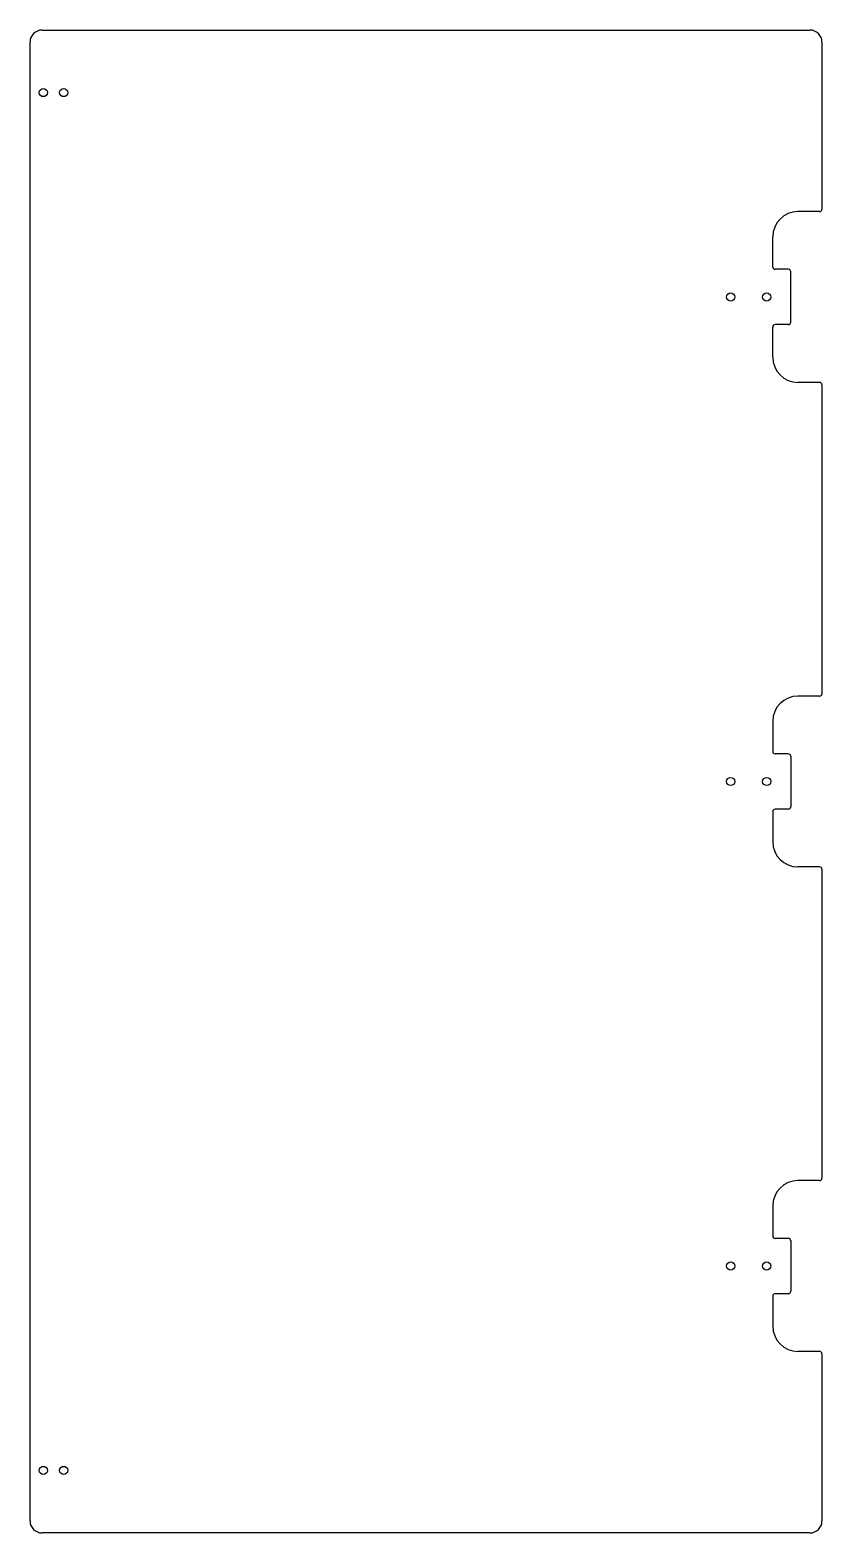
# Model space of a CAD drawing. Header units: millimetres. Extents: x -165 to 165, y -312 to 312.
import ezdxf

# ---------------------------------------------------------------- set-up
doc = ezdxf.new("R2010")
doc.units = ezdxf.units.MM

msp = doc.modelspace()

# ---------------------------------------------------------------- linework, layer by layer
at = {"color": 7, "linetype": 'Continuous', "lineweight": 25}
for p, q in [((-159.75, 312.5), (159.75, 312.5)), ((-164.75, -307.5), (-164.75, 307.5)), ((164.75, 307.5), (164.75, 238)), ((163.75, 237), (154.75, 237)), ((144.25, 214), (144.25, 226.5)), ((150.75, 213), (145.25, 213)), ((151.75, 191), (151.75, 212)), ((144.25, 176.5), (144.25, 189)), ((150.75, 190), (145.25, 190)), ((163.75, 166), (154.75, 166)), ((164.75, 165), (164.75, 36.5)), ((163.75, 35.5), (154.75, 35.5)), ((144.25, 25), (144.25, 12.5)), ((150.75, 11.5), (145.25, 11.5)), ((151.75, 10.5), (151.75, -10.5)), ((144.25, -12.5), (144.25, -25)), ((150.75, -11.5), (145.25, -11.5)), ((163.75, -35.5), (154.75, -35.5)), ((164.75, -36.5), (164.75, -165)), ((163.75, -166), (154.75, -166)), ((144.25, -176.5), (144.25, -189)), ((150.75, -190), (145.25, -190)), ((151.75, -191), (151.75, -212)), ((144.25, -214), (144.25, -226.5)), ((150.75, -213), (145.25, -213)), ((163.75, -237), (154.75, -237)), ((164.75, -238), (164.75, -307.5)), ((159.75, -312.5), (-159.75, -312.5))]:
    msp.add_line(p, q, dxfattribs=at)
for centre in [(-159.25, 286.5), (-150.75, 286.5), (126.75, 201.5), (141.75, 201.5), (126.75, 0), (141.75, 0), (126.75, -201.5), (141.75, -201.5), (-159.25, -286.5), (-150.75, -286.5)]:
    msp.add_circle(centre, 1.7, dxfattribs=at)
for centre, radius, start, end in [((-159.75, 307.5), 5, 90, 180), ((159.75, 307.5), 5, 0, 90), ((163.75, 238), 1, 270, 0), ((154.75, 226.5), 10.5, 90, 180), ((145.25, 214), 1, 180, 270), ((150.75, 212), 1, 0, 90), ((145.25, 189), 1, 90, 180), ((150.75, 191), 1, 270, 360), ((154.75, 176.5), 10.5, 180, 270), ((163.75, 165), 1, 360, 90), ((154.75, 25), 10.5, 90, 180), ((163.75, 36.5), 1, 270, 0), ((145.25, 12.5), 1, 180, 270), ((150.75, 10.5), 1, 0, 90), ((145.25, -12.5), 1, 90, 180), ((150.75, -10.5), 1, 270, 0), ((154.75, -25), 10.5, 180, 270), ((163.75, -36.5), 1, 0, 90), ((154.75, -176.5), 10.5, 90, 180), ((163.75, -165), 1, 270, 0), ((145.25, -189), 1, 180, 270), ((150.75, -191), 1, 0, 90), ((150.75, -212), 1, 270, 360), ((145.25, -214), 1, 90, 180), ((154.75, -226.5), 10.5, 180, 270), ((163.75, -238), 1, 360, 90), ((-159.75, -307.5), 5, 180, 270), ((159.75, -307.5), 5, 270, 0)]:
    msp.add_arc(centre, radius, start, end, dxfattribs=at)

doc.saveas('drawing.dxf')
